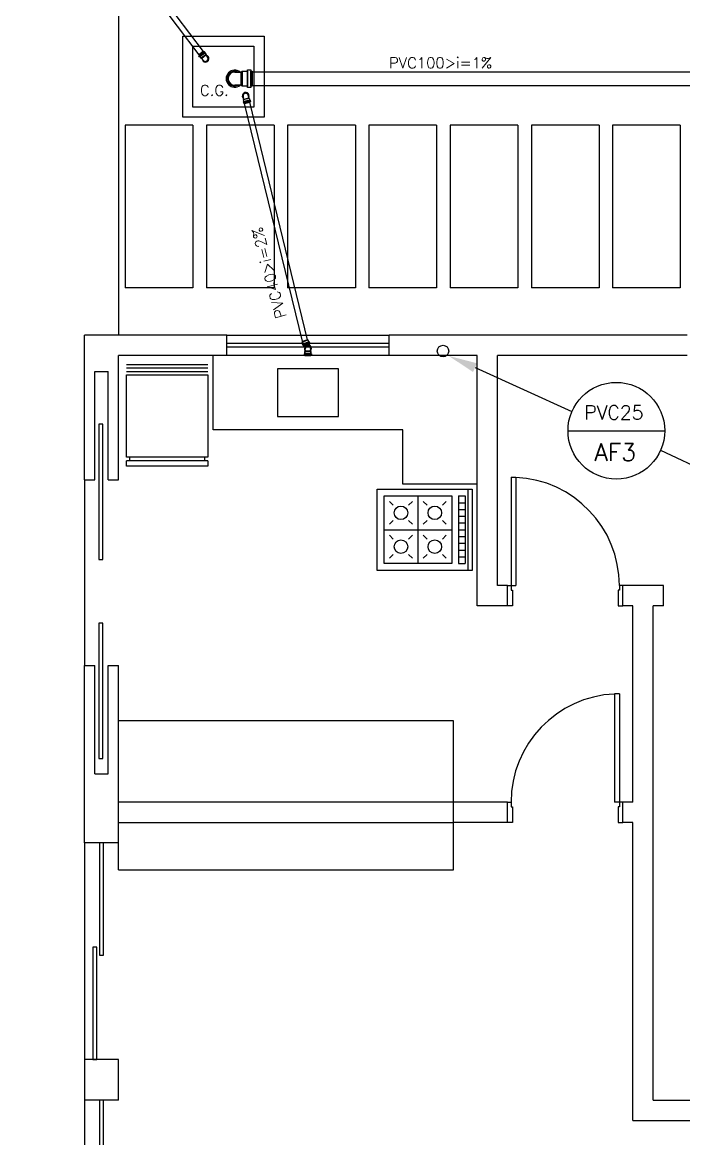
# Model space of a CAD drawing. Extents: x -435 to 5505, y -2177 to 2023.
# Drawn here: x 1840 to 2328, y 367 to 1191 of the extents above; entities that cross this region are included whole.
import ezdxf
from ezdxf.enums import TextEntityAlignment as Align

# ---------------------------------------------------------------- set-up
doc = ezdxf.new("R2010")
doc.units = 0
doc.header["$MEASUREMENT"] = 0
doc.layers.get('0').update_dxf_attribs({"linetype": 'CONTINUOUS'})
for name, color, linetype in [('03', 3, 'CONTINUOUS'), ('AGUA', 5, 'CONTINUOUS'), ('HIDRA', 1, 'CONTINUOUS'), ('TXT', 7, 'CONTINUOUS')]:
    doc.layers.add(name, color=color, linetype=linetype)
doc.styles.get("Standard").update_dxf_attribs({"font": 'romans.shx', "height": 8})

msp = doc.modelspace()

# ---------------------------------------------------------------- linework, layer by layer
for p, q in [((1910.70465, 1285.29019), (1910.70465, 960.29019)), ((1965.70465, 1115.29019), (1915.70465, 1115.29019)), ((1915.70465, 1115.29019), (1915.70465, 995.29019)), ((1965.70465, 1115.29019), (1965.70465, 995.29019)), ((1975.70465, 1115.29019), (1975.70465, 995.29019)), ((2025.70465, 1115.29019), (1975.70465, 1115.29019)), ((2025.70465, 1115.29019), (2025.70465, 995.29019)), ((2035.70465, 1115.29019), (2035.70465, 995.29019)), ((2085.70465, 1115.29019), (2035.70465, 1115.29019)), ((2085.70465, 1115.29019), (2085.70465, 995.29019)), ((2095.70465, 1115.29019), (2095.70465, 995.29019)), ((2145.70465, 1115.29019), (2095.70465, 1115.29019)), ((2145.70465, 1115.29019), (2145.70465, 995.29019)), ((2205.70465, 1115.29019), (2155.70465, 1115.29019)), ((2155.70465, 1115.29019), (2155.70465, 995.29019)), ((2205.70465, 1115.29019), (2205.70465, 995.29019)), ((2215.70465, 1115.29019), (2215.70465, 995.29019)), ((2265.70465, 1115.29019), (2215.70465, 1115.29019)), ((2265.70465, 1115.29019), (2265.70465, 995.29019)), ((2275.70465, 1115.29019), (2275.70465, 995.29019)), ((2325.70465, 1115.29019), (2275.70465, 1115.29019)), ((2325.70465, 1115.29019), (2325.70465, 995.29019)), ((1965.70465, 995.29019), (1915.70465, 995.29019)), ((2025.70465, 995.29019), (1975.70465, 995.29019)), ((2085.70465, 995.29019), (2035.70465, 995.29019)), ((2145.70465, 995.29019), (2095.70465, 995.29019)), ((2205.70465, 995.29019), (2155.70465, 995.29019)), ((2265.70465, 995.29019), (2215.70465, 995.29019)), ((2325.70465, 995.29019), (2275.70465, 995.29019)), ((1885.70465, 853.29019), (1885.70465, 960.29019)), ((1990.70465, 960.29019), (1885.70465, 960.29019)), ((1990.70465, 945.29019), (1990.70465, 960.29019)), ((1990.70465, 960.29019), (2110.70465, 960.29019)), ((2110.70465, 945.29019), (2110.70465, 960.29019)), ((2330.70465, 960.29019), (2110.70465, 960.29019)), ((1990.70465, 954.29019), (2110.70465, 954.29019)), ((2110.70465, 951.29019), (1990.70465, 951.29019)), ((1910.70465, 853.29019), (1910.70465, 945.29019)), ((1990.70465, 945.29019), (1910.70465, 945.29019)), ((2110.70465, 945.29019), (1990.70465, 945.29019)), ((2175.70465, 945.29019), (2110.70465, 945.29019)), ((2175.70465, 760.29019), (2175.70465, 945.29019)), ((2190.70465, 775.29019), (2190.70465, 945.29019)), ((2330.70465, 945.29019), (2190.70465, 945.29019)), ((1893.20465, 853.29019), (1893.20465, 933.29019)), ((1893.20465, 933.29019), (1903.20465, 933.29019)), ((1903.20465, 853.29019), (1903.20465, 933.29019)), ((1916.72404, 938.51499), (1976.72404, 938.51499)), ((1916.72404, 936.01499), (1976.72404, 936.01499)), ((1916.72404, 933.51499), (1976.72404, 933.51499)), ((1916.72404, 931.01499), (1976.72404, 931.01499)), ((1916.72404, 870.01499), (1916.72404, 931.01499)), ((1976.72404, 931.01499), (1976.72404, 870.01499)), ((1899.20465, 894.46039), (1896.20465, 894.46039)), ((1896.20465, 894.46039), (1896.20465, 794.46039)), ((1899.20465, 794.46039), (1899.20465, 894.46039)), ((1976.72404, 870.01499), (1916.72404, 870.01499)), ((1976.72404, 867.51499), (1916.72404, 867.51499)), ((1916.72404, 863.51499), (1916.72404, 867.51499)), ((1919.22404, 867.51499), (1919.22404, 870.01499)), ((1974.22404, 870.01499), (1974.22404, 867.51499)), ((1976.72404, 867.51499), (1976.72404, 863.51499)), ((1976.72404, 863.51499), (1916.72404, 863.51499)), ((1885.70465, 853.29019), (1893.20465, 853.29019)), ((1885.70465, 853.29019), (1885.70465, 716.29019)), ((1903.20465, 853.29019), (1910.70465, 853.29019)), ((2200.70465, 855.29019), (2200.70465, 775.29019)), ((2200.70465, 855.29019), (2204.20465, 855.29019)), ((2204.20465, 855.29019), (2204.20465, 775.29019)), ((2101.87029, 786.51148), (2101.87029, 846.51148)), ((2101.87029, 846.51148), (2171.87029, 846.51148)), ((2106.87029, 791.51148), (2106.87029, 841.51148)), ((2106.87029, 841.51148), (2156.87029, 841.51148)), ((2131.87029, 841.51148), (2131.87029, 791.51148)), ((2156.87029, 841.51148), (2156.87029, 791.51148)), ((2161.87029, 841.51148), (2161.87029, 791.51148)), ((2161.87029, 841.51148), (2166.87029, 841.51148)), ((2166.87029, 841.51148), (2166.87029, 791.51148)), ((2168.87029, 846.51148), (2168.87029, 786.51148)), ((2171.87029, 846.51148), (2171.87029, 786.51148)), ((2110.88501, 837.49677), (2113.71344, 834.66834)), ((2125.02715, 834.66834), (2127.85557, 837.49677)), ((2135.88501, 837.49677), (2138.71344, 834.66834)), ((2152.85557, 837.49677), (2150.02715, 834.66834)), ((2161.87029, 836.51148), (2166.87029, 836.51148)), ((2161.87029, 831.51148), (2166.87029, 831.51148)), ((2161.87029, 826.51148), (2166.87029, 826.51148)), ((2106.87029, 816.51148), (2156.87029, 816.51148)), ((2110.88501, 820.5262), (2113.71344, 823.35463)), ((2125.02715, 823.35463), (2127.85557, 820.5262)), ((2138.71344, 823.35463), (2135.88501, 820.5262)), ((2150.02715, 823.35463), (2152.85557, 820.5262)), ((2161.87029, 821.51148), (2166.87029, 821.51148)), ((2161.87029, 816.51148), (2166.87029, 816.51148)), ((2113.71344, 809.66834), (2110.88501, 812.49677)), ((2127.85557, 812.49677), (2125.02715, 809.66834)), ((2135.88501, 812.49677), (2138.71344, 809.66834)), ((2152.85557, 812.49677), (2150.02715, 809.66834)), ((2161.87029, 811.51148), (2166.87029, 811.51148)), ((2161.87029, 806.51148), (2166.87029, 806.51148)), ((2161.87029, 801.51148), (2166.87029, 801.51148)), ((1896.20465, 794.46039), (1899.20465, 794.46039)), ((2113.71344, 798.35463), (2110.88501, 795.5262)), ((2127.85557, 795.5262), (2125.02715, 798.35463)), ((2138.71344, 798.35463), (2135.88501, 795.5262)), ((2150.02715, 798.35463), (2152.85557, 795.5262)), ((2161.87029, 796.51148), (2166.87029, 796.51148)), ((2171.87029, 786.51148), (2101.87029, 786.51148)), ((2156.87029, 791.51148), (2106.87029, 791.51148)), ((2161.87029, 791.51148), (2166.87029, 791.51148)), ((2198.20465, 775.29019), (2190.70465, 775.29019)), ((2198.20465, 760.29019), (2198.20465, 775.29019)), ((2198.20465, 775.29019), (2200.70465, 775.29019)), ((2200.70465, 775.29019), (2200.70465, 771.79019)), ((2200.70465, 775.29019), (2204.20465, 775.29019)), ((2283.20465, 775.29019), (2280.70465, 775.29019)), ((2280.70465, 775.29019), (2280.70465, 771.79019)), ((2313.20465, 775.29019), (2283.20465, 775.29019)), ((2283.20465, 760.29019), (2283.20465, 775.29019)), ((2313.20465, 760.29019), (2313.20465, 775.29019)), ((2200.70465, 771.79019), (2201.70465, 771.79019)), ((2201.70465, 771.79019), (2201.70465, 760.29019)), ((2279.70465, 771.79019), (2279.70465, 760.29019)), ((2280.70465, 771.79019), (2279.70465, 771.79019)), ((2198.20465, 760.29019), (2175.70465, 760.29019)), ((2201.70465, 760.29019), (2198.20465, 760.29019)), ((2279.70465, 760.29019), (2283.20465, 760.29019)), ((2290.70465, 760.29019), (2283.20465, 760.29019)), ((2290.70465, 615.29019), (2290.70465, 760.29019)), ((2305.70465, 576.29019), (2305.70465, 760.29019)), ((2305.70465, 760.29019), (2305.70465, 760.29019)), ((2313.20465, 760.29019), (2305.70465, 760.29019)), ((1899.20465, 747.62447), (1896.20465, 747.62447)), ((1896.20465, 747.62447), (1896.20465, 647.62447)), ((1899.20465, 647.62447), (1899.20465, 747.62447)), ((1885.70465, 585.29019), (1885.70465, 716.29019)), ((1885.70465, 716.29019), (1893.20465, 716.29019)), ((1893.20465, 636.29019), (1893.20465, 716.29019)), ((1903.20465, 636.29019), (1903.20465, 716.29019)), ((1903.20465, 716.29019), (1910.70465, 716.29019)), ((1910.70465, 585.29019), (1910.70465, 716.29019)), ((2277.20465, 695.29019), (2277.20465, 615.29019)), ((2280.70465, 695.29019), (2277.20465, 695.29019)), ((2280.70465, 695.29019), (2280.70465, 615.29019)), ((1896.20465, 647.62447), (1899.20465, 647.62447)), ((1893.20465, 636.29019), (1903.20465, 636.29019)), ((2158.20465, 615.29019), (1910.70465, 615.29019)), ((2158.20465, 600.29019), (2158.20465, 615.29019)), ((2198.20465, 615.29019), (2158.20465, 615.29019)), ((2198.20465, 600.29019), (2198.20465, 615.29019)), ((2198.20465, 615.29019), (2200.70465, 615.29019)), ((2200.70465, 615.29019), (2200.70465, 611.79019)), ((2200.70465, 611.79019), (2201.70465, 611.79019)), ((2201.70465, 611.79019), (2201.70465, 600.29019)), ((2280.70465, 615.29019), (2277.20465, 615.29019)), ((2279.70465, 611.79019), (2279.70465, 600.29019)), ((2280.70465, 611.79019), (2279.70465, 611.79019)), ((2283.20465, 615.29019), (2280.70465, 615.29019)), ((2280.70465, 615.29019), (2280.70465, 611.79019)), ((2290.70465, 615.29019), (2283.20465, 615.29019)), ((2283.20465, 600.29019), (2283.20465, 615.29019)), ((1910.70465, 600.29019), (2158.20465, 600.29019)), ((2198.20465, 600.29019), (2158.20465, 600.29019)), ((2201.70465, 600.29019), (2198.20465, 600.29019)), ((2279.70465, 600.29019), (2283.20465, 600.29019)), ((2290.70465, 600.29019), (2283.20465, 600.29019)), ((2290.70465, 380.29019), (2290.70465, 600.29019)), ((2305.70465, 395.29019), (2305.70465, 595.29019)), ((1910.70465, 585.29019), (1885.70465, 585.29019)), ((1885.70465, 585.29019), (1885.70465, 425.29019)), ((1899.70465, 585.29019), (1896.70465, 585.29019)), ((1896.70465, 585.29019), (1896.70465, 502.29019)), ((1899.70465, 502.29019), (1899.70465, 585.29019)), ((1894.70465, 508.29019), (1891.70465, 508.29019)), ((1891.70465, 508.29019), (1891.70465, 425.29019)), ((1894.70465, 425.29019), (1894.70465, 508.29019)), ((1896.70465, 502.29019), (1899.70465, 502.29019)), ((1885.70465, 425.29019), (1885.70465, 395.29019)), ((1910.70465, 425.29019), (1885.70465, 425.29019)), ((1891.70465, 425.29019), (1894.70465, 425.29019)), ((1910.70465, 395.29019), (1910.70465, 425.29019)), ((1910.70465, 395.29019), (1885.70465, 395.29019)), ((1885.70465, 395.29019), (1885.70465, 235.29019)), ((1899.70465, 395.29019), (1896.70465, 395.29019)), ((1896.70465, 395.29019), (1896.70465, 312.29019)), ((1899.70465, 312.29019), (1899.70465, 395.29019)), ((2305.70465, 395.29019), (2570.70465, 395.29019)), ((2290.70465, 380.29019), (2570.70465, 380.29019))]:
    msp.add_line(p, q)
at = {"color": 253}
for p, q in [((1980.70465, 890.29019), (1980.70465, 945.29019)), ((2073.20465, 935.29019), (2028.20465, 935.29019)), ((2028.20465, 935.29019), (2028.20465, 900.29019)), ((2073.20465, 900.29019), (2073.20465, 935.29019)), ((2028.20465, 900.29019), (2073.20465, 900.29019)), ((2120.70465, 890.29019), (1980.70465, 890.29019)), ((2120.70465, 850.29019), (2120.70465, 890.29019)), ((2175.70465, 850.29019), (2120.70465, 850.29019)), ((2158.20465, 675.29019), (1910.70465, 675.29019)), ((2158.20465, 615.29019), (2158.20465, 675.29019)), ((2158.20465, 565.29019), (2158.20465, 600.29019)), ((1910.70465, 565.29019), (2158.20465, 565.29019))]:
    msp.add_line(p, q, dxfattribs=at)
at = {"color": 8}
msp.add_line((1910.70465, 565.29019), (1910.70465, 585.29019), dxfattribs=at)
at = {"linetype": 'CONTINUOUS'}
for points in [[(1958.25659, 1121.14497), (1958.25659, 1181.14497), (2018.25659, 1181.14497), (2018.25659, 1121.14497)], [(1965.75659, 1128.64497), (1965.75659, 1173.64497), (2010.75659, 1173.64497), (2010.75659, 1128.64497)]]:
    msp.add_lwpolyline(points, close=True, dxfattribs=at)
for centre in [(2119.37029, 829.01148), (2144.37029, 829.01148), (2119.37029, 804.01148), (2144.37029, 804.01148)]:
    msp.add_circle(centre, 5)
for centre, start, end in [((2200.70465, 775.29019), 0, 87.4925093), ((2280.70465, 615.29019), 92.5074907, 180)]:
    msp.add_arc(centre, 80, start, end)
at = {"layer": 'AGUA'}
msp.add_circle((2150.44858, 948.51685), 4.25, dxfattribs=at)
at = {"layer": 'HIDRA'}
for p, q in [((1839.74143, 1339.36442, -0.8), (1970.22107, 1167.27593, -0.8)), ((1842.92882, 1341.78114, -0.8), (1973.40846, 1169.69265, -0.8)), ((1970.05484, 1166.52064, -0.8), (1974.12281, 1169.75951, -0.8)), ((1970.06241, 1167.08908, -0.8), (1973.56712, 1169.8795, -0.8)), ((1970.33647, 1166.74487, -0.8), (1970.06241, 1167.08908, -0.8)), ((1973.40846, 1169.69265, -0.8), (1970.22107, 1167.27593, -0.8)), ((1973.84118, 1169.53528, -0.8), (1970.33647, 1166.74487, -0.8)), ((1974.72075, 1169.00851, -0.8), (1970.65279, 1165.76963, -0.8)), ((1970.93442, 1165.99386, -0.8), (1974.43912, 1168.78428, -0.8)), ((1975.4357, 1167.5326, -0.8), (1971.931, 1164.74218, -0.8)), ((1971.931, 1164.74218, -0.8), (1972.32444, 1164.69753, -0.8)), ((1975.39106, 1167.13915, -0.8), (1972.32444, 1164.69753, -0.8)), ((1975.37603, 1167.12718, -0.8), (1972.32444, 1164.69753, -0.8)), ((1973.52034, 1163.19552, -0.8), (1972.32444, 1164.69753, -0.8)), ((1973.56712, 1169.8795, -0.8), (1973.84118, 1169.53528, -0.8)), ((1975.39106, 1167.13915, -0.8), (1975.4357, 1167.5326, -0.8)), ((1975.39106, 1167.13915, -0.8), (1976.58695, 1165.63713, -0.8)), ((1996.61349, 1154.60057), (2001.41337, 1154.60061)), ((2002.11335, 1155.3006), (2001.41337, 1154.60061)), ((2001.41345, 1144.84889), (2001.41337, 1154.60061)), ((2001.41345, 1144.80086), (2001.41337, 1154.60061)), ((2002.11344, 1144.10088), (2002.11335, 1155.3006)), ((2006.11335, 1143.20094), (2006.11324, 1156.20061)), ((2006.11325, 1155.30063), (2006.11334, 1144.10091)), ((2008.51318, 1156.20063), (2008.51329, 1143.20096)), ((2008.51319, 1155.30065), (2009.61316, 1155.30066)), ((2008.51328, 1144.10093), (2008.51319, 1155.30065)), ((2009.61316, 1155.30066), (2009.61325, 1144.10094)), ((2009.61321, 1154.7008), (2364.80749, 1154.7008)), ((2009.61321, 1154.7008), (2009.61321, 1144.7008)), ((2001.41345, 1144.80086), (1996.61357, 1144.80082)), ((2001.41345, 1144.80086), (2002.11344, 1144.10088)), ((2009.61325, 1144.10094), (2008.51328, 1144.10093)), ((2009.61321, 1144.7008), (2364.80749, 1144.7008)), ((2003.24886, 1134.60799), (2002.81749, 1136.47885)), ((2003.03893, 1134.27224), (2007.40428, 1135.27878)), ((2003.24886, 1134.60799), (2003.03893, 1134.27224)), ((2003.04762, 1132.63231), (2008.11455, 1133.80061)), ((2003.24886, 1134.60799), (2007.06854, 1135.4887)), ((2008.33023, 1132.86517), (2003.26331, 1131.69688)), ((2003.26758, 1134.6123), (2007.06854, 1135.4887)), ((2007.76376, 1133.71972), (2003.39841, 1132.71319)), ((2003.6141, 1131.77776), (2007.97945, 1132.78429)), ((2003.71295, 1131.34902), (2003.6141, 1131.77776)), ((2008.0783, 1132.35555), (2003.71295, 1131.34902)), ((2003.95203, 1131.38067), (2007.83923, 1132.3239)), ((2046.56834, 955.75271), (2003.95203, 1131.38067)), ((2006.63717, 1137.35957), (2007.06854, 1135.4887)), ((2007.40428, 1135.27878), (2007.06854, 1135.4887)), ((2050.45554, 956.69595), (2007.83923, 1132.3239)), ((2007.97945, 1132.78429), (2008.0783, 1132.35555)), ((2046.50141, 955.17699), (2050.69985, 956.74016)), ((2046.56834, 955.75271), (2050.45554, 956.69595)), ((2046.68412, 955.5438), (2050.33975, 956.90486)), ((2050.69985, 956.74016), (2050.33975, 956.90486)), ((2050.69985, 956.74016), (2051.25813, 955.24071)), ((2046.50141, 955.17699), (2046.66612, 955.53709)), ((2047.05968, 953.67755), (2046.50141, 955.17699)), ((2046.72231, 953.55194), (2051.5955, 955.36633)), ((2047.05727, 952.65227), (2046.72231, 953.55194)), ((2051.93047, 954.46666), (2047.05727, 952.65227)), ((2051.25813, 955.24071), (2047.05968, 953.67755)), ((2047.39465, 952.77788), (2051.59309, 954.34105)), ((2047.54817, 952.36553), (2047.39465, 952.77788)), ((2051.74662, 953.9287), (2047.54817, 952.36553)), ((2047.8178, 952.46592), (2051.47699, 953.82831)), ((2047.8178, 952.46592), (2048.27185, 951.24643)), ((2048.74471, 948.38752), (2048.46472, 948.10752)), ((2048.74471, 948.38752), (2048.7447, 950.30747)), ((2048.74471, 948.38752, 1.6), (2052.66462, 948.38755, 1.6)), ((2048.76393, 948.38752, 1.6), (2052.66462, 948.38755, 1.6)), ((2051.47699, 953.82831), (2051.93103, 952.60882)), ((2051.48421, 953.831), (2051.93568, 952.61843)), ((2051.59309, 954.34105), (2051.74662, 953.9287)), ((2051.5955, 955.36633), (2051.93047, 954.46666)), ((2052.6646, 950.3075, 1.6), (2052.66462, 948.38755, 1.6)), ((2052.94461, 948.10756, 1.6), (2052.66462, 948.38755, 1.6)), ((2048.10475, 946.50756, 1.6), (2053.30462, 946.5076, 1.6)), ((2053.30462, 945.54762, 1.6), (2048.10475, 945.54758, 1.6)), ((2048.46472, 948.10752, 1.6), (2052.94461, 948.10756, 1.6)), ((2052.94463, 946.5076, 1.6), (2048.46474, 946.50756, 1.6)), ((2048.46475, 945.54758, 1.6), (2052.94463, 945.54762, 1.6)), ((2048.46475, 945.1076), (2048.46475, 945.54758)), ((2052.94464, 945.10763, 1.6), (2048.46475, 945.1076, 1.6)), ((2052.94463, 945.54762, 1.6), (2052.94464, 945.10763, 1.6))]:
    msp.add_line(p, q, dxfattribs=at)
for centre, radius, start, end in [((1975.05365, 1164.41633, -0.8), 2.52545, 179.42948265, 77.62356738), ((1975.05365, 1164.41633, -0.8), 2.18718, 192.17786616, 64.87518387), ((1975.05365, 1164.41633, -0.8), 1.95995, 218.52652502, 38.52652502), ((1996.61353, 1149.70069), 6.31363, 50.90343542, 309.09752015), ((1996.61353, 1149.70069), 5.46794, 63.65181893, 296.34913664), ((1996.61353, 1149.70069), 4.89988, 90.00047779, 270.00047779), ((2004.72733, 1136.91921), 2.52545, 333.88693758, 232.08102231), ((2004.72733, 1136.91921), 2.18718, 346.63532109, 219.3326388), ((2004.72733, 1136.91921), 1.95995, 12.98397994, 192.98397994), ((2050.70465, 950.30748), 2.60771, 318.72954358, 221.27141199), ((2050.70465, 950.30748), 2.24771, 330.68970537, 209.31125021), ((2050.70465, 950.30748), 1.95229, 0.56679475, 183.15631119)]:
    msp.add_arc(centre, radius, start, end, dxfattribs=at)
for points in [[(1970.05484, 1166.52064, -0.8), (1974.12281, 1169.75951, -0.8), (1974.72075, 1169.00851, -0.8), (1970.65279, 1165.76963, -0.8)], [(1970.06241, 1167.08908, -0.8), (1973.56712, 1169.8795, -0.8), (1973.84118, 1169.53528, -0.8), (1970.33647, 1166.74487, -0.8)], [(1970.93442, 1165.99386, -0.8), (1974.43912, 1168.78428, -0.8), (1975.4357, 1167.5326, -0.8), (1971.931, 1164.74218, -0.8)], [(1971.931, 1164.74218, -0.8), (1975.4357, 1167.5326, -0.8), (1975.39106, 1167.13915, -0.8), (1972.32444, 1164.69753, -0.8)], [(2002.11335, 1155.3006), (2002.11344, 1144.10088), (2001.41345, 1144.80086), (2001.41337, 1154.60061)], [(2006.11325, 1155.30063), (2006.11334, 1144.10091), (2002.11344, 1144.10088), (2002.11335, 1155.3006)], [(2008.51318, 1156.20063), (2008.51329, 1143.20096), (2006.11335, 1143.20094), (2006.11324, 1156.20061)], [(2009.61316, 1155.30066), (2009.61325, 1144.10094), (2008.51328, 1144.10093), (2008.51319, 1155.30065)], [(2007.40428, 1135.27878), (2003.03893, 1134.27224), (2003.24886, 1134.60799), (2007.06854, 1135.4887)], [(2007.76376, 1133.71972), (2003.39841, 1132.71319), (2003.03893, 1134.27224), (2007.40428, 1135.27878)], [(2008.33023, 1132.86517), (2003.26331, 1131.69688), (2003.04762, 1132.63231), (2008.11455, 1133.80061)], [(2008.0783, 1132.35555), (2003.71295, 1131.34902), (2003.6141, 1131.77776), (2007.97945, 1132.78429)], [(2050.69985, 956.74016), (2050.33975, 956.90486), (2046.66623, 955.53494), (2046.50141, 955.17699)], [(2051.25813, 955.24071), (2050.69985, 956.74016), (2046.50141, 955.17699), (2047.05968, 953.67755)], [(2051.93047, 954.46666), (2051.5955, 955.36633), (2046.72231, 953.55194), (2047.05727, 952.65227)], [(2047.54817, 952.36553), (2051.74662, 953.9287), (2051.59309, 954.34105), (2047.39465, 952.77788)], [(2052.66462, 948.38755, 1.6), (2048.74471, 948.38752), (2048.46472, 948.10752, 1.6), (2052.94461, 948.10756, 1.6)], [(2052.94461, 948.10756, 1.6), (2048.46472, 948.10752, 1.6), (2048.74471, 948.38752, 1.6), (2052.66462, 948.38755, 1.6)], [(2052.94472, 948.10752, 1.6), (2052.66462, 948.38755, 1.6), (2048.74471, 948.38752, 1.6), (2048.46472, 948.10752, 1.6)], [(2053.30472, 946.50752, 1.6), (2048.10475, 946.50752, 1.6), (2048.10472, 945.54758, 1.6), (2053.30462, 945.54762, 1.6)], [(2053.30472, 945.54752, 1.6), (2053.30472, 946.50752, 1.6), (2048.10472, 946.50752, 1.6), (2048.10472, 945.54752, 1.6)], [(2053.30462, 945.54762, 1.6), (2048.10475, 945.54758, 1.6), (2048.10475, 946.50756, 1.6), (2053.30462, 946.5076, 1.6)], [(2052.94463, 946.5076, 1.6), (2048.46474, 946.50756, 1.6), (2048.46472, 948.10752, 1.6), (2052.94461, 948.10756, 1.6)], [(2052.94472, 948.10752, 1.6), (2048.46472, 948.10752, 1.6), (2048.46472, 946.50752, 1.6), (2052.94472, 946.5076, 1.6)], [(2052.94472, 946.50752, 1.6), (2052.94472, 948.10752, 1.6), (2048.46472, 948.10752, 1.6), (2048.46472, 946.50752, 1.6)], [(2052.94472, 945.54752, 1.6), (2048.46475, 945.54752, 1.6), (2048.46472, 945.10752, 1.6), (2052.94472, 945.10752, 1.6)], [(2048.46472, 945.10752, 1.6), (2052.94472, 945.10752, 1.6), (2052.94472, 945.54752, 1.6), (2048.46472, 945.54752, 1.6)], [(2052.94464, 945.10763, 1.6), (2048.46475, 945.1076, 1.6), (2048.46475, 945.54758, 1.6), (2052.94463, 945.54762, 1.6)]]:
    msp.add_3dface(points, dxfattribs=at)
at = {"layer": 'TXT', "color": 12}
for p, q in [((2174.0944, 936.25545), (2245.66357, 903.74683)), ((2242.77306, 889.67463), (2314.17306, 889.67463)), ((2311.16264, 875.32606), (2364.9665, 849.8785))]:
    msp.add_line(p, q, dxfattribs=at)
msp.add_circle((2278.47306, 889.67463), 35.7, dxfattribs=at)
msp.add_solid([(2175.53553, 939.49065), (2172.65327, 933.02024), (2154.68317, 944.90221)], dxfattribs=at)

# ---------------------------------------------------------------- texts
at = {"layer": '03'}
for s, p in [('PVC100>i=1%', (2110.57126, 1157.34197)), ('C.G.', (1970.93754, 1137.00314))]:
    msp.add_text(s, height=8, dxfattribs=at).set_placement(p)
msp.add_text('PVC40>i=2%', height=8, rotation=105.22546632, dxfattribs=at).set_placement((2034.86221, 973.86562))
at = {"layer": 'TXT'}
for s, height, p in [('PVC25', 10.2, (2276.65409, 898.06018)), ('AF3', 12.75, (2277.67523, 867.42366))]:
    msp.add_text(s, height=height, dxfattribs=at).set_placement(p, align=Align.CENTER)

doc.saveas('drawing.dxf')
